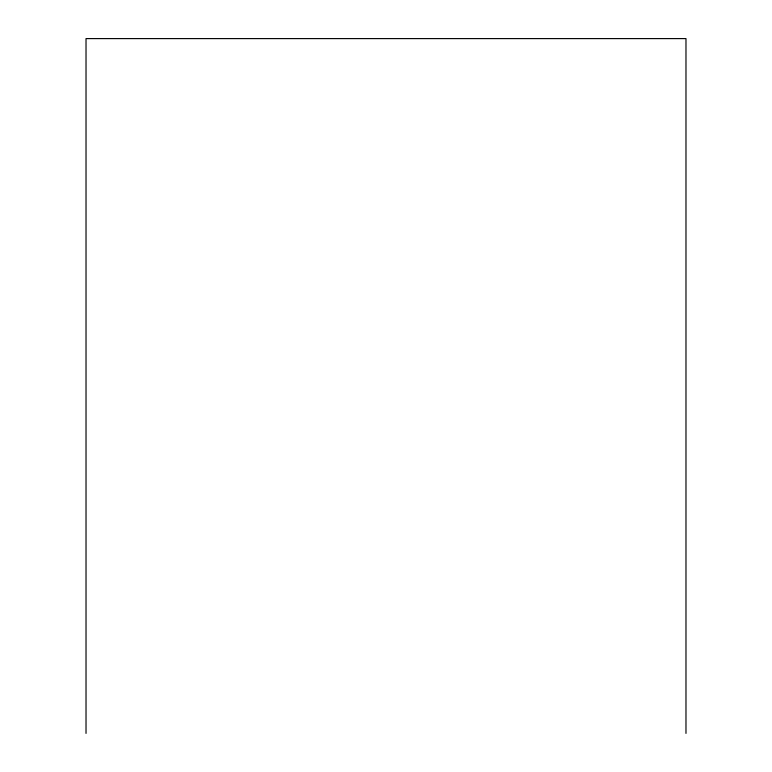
<?xml version="1.0" encoding="UTF-8"?>
<svg xmlns="http://www.w3.org/2000/svg" width="772" height="772" viewBox="0 0 772 772"><rect width="100%" height="100%" fill="white"/><g stroke="black" fill="none" stroke-linecap="round" stroke-linejoin="round"><path stroke-width="1.16" d="M685.98 733.4L685.98 38.6L86.02 38.6L86.02 733.4"/></g></svg>
